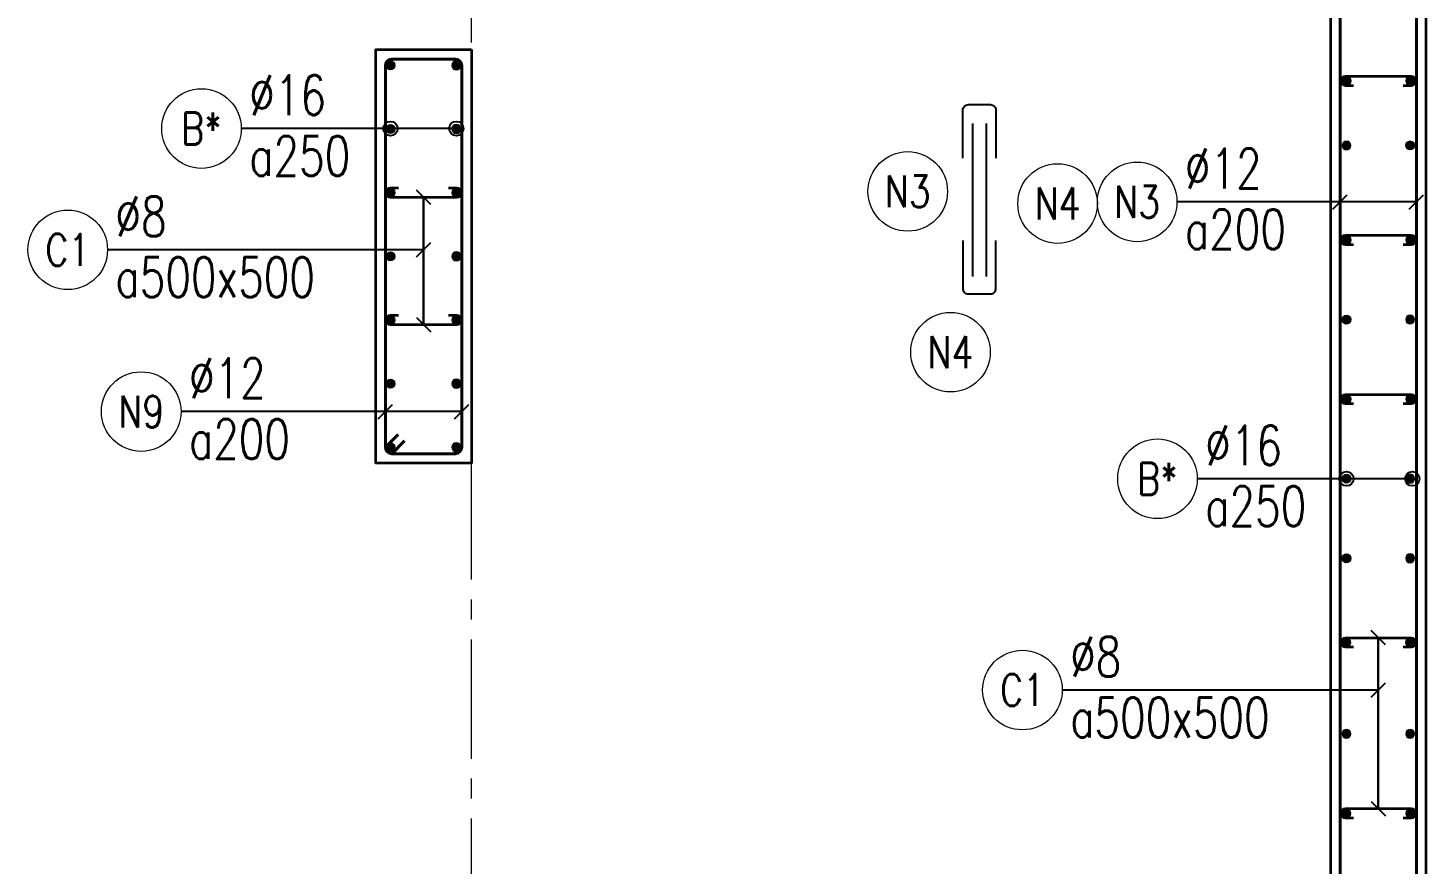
# Model space of a CAD drawing. Header units: millimetres. Extents: x 738475 to 1279438, y -34239 to 156422.
# Drawn here: x 1065669 to 1070062, y 129174 to 131800 of the extents above; entities that cross this region are included whole.
import ezdxf
from ezdxf.enums import TextEntityAlignment as Align

# ---------------------------------------------------------------- set-up
doc = ezdxf.new("R2010")
doc.units = ezdxf.units.MM
doc.header["$MEASUREMENT"] = 0
for name, pattern in [('HIDDEN', [9.525, 6.35, -3.175]), ('HIDDEN2', [4.7625, 3.175, -1.5875]), ('HT_Grid$0$CENTER2', [1.125, 0.75, -0.125, 0.125, -0.125])]:
    doc.linetypes.add(name, pattern=pattern)
doc.layers.get('0').update_dxf_attribs({"lineweight": 20})
doc.layers.add('Hidden', color=9, linetype='HIDDEN')
doc.layers.add('Ligature', color=1, linetype='Continuous')
for name, color, linetype, lineweight in [('HT_Grid$0$NDC_S_AXIS', 5, 'HT_Grid$0$CENTER2', 13), ('KC-LEADER', 153, 'Continuous', 18), ('KC-THEP', 6, 'Continuous', 40), ('NDC_S_DIM', 1, 'Continuous', 15), ('NDC_S_HIDDEN', 8, 'HIDDEN2', 13), ('NDC_S_LEADER', 1, 'Continuous', 15), ('NDC_S_REBAR', 4, 'Continuous', 35), ('NDC_S_STIRRUP', 4, 'Continuous', 40), ('NDC_S_VN TEXT', 7, 'Continuous', 20), ('NDC_S_WALL', 6, 'Continuous', 35)]:
    doc.layers.add(name, color=color, linetype=linetype, lineweight=lineweight)
doc.styles.add('NDC_DIM', font='', dxfattribs={"width": 0.75})
doc.styles.add('NDC_EN TXT', font='romans.shx', dxfattribs={"width": 0.8})
doc.styles.get('NDC_DIM').set_extended_font_data('Dotum')
doc.dimstyles.new('NDC_dim_30', dxfattribs={"dimscale": 30, "dimtxt": 2.5, "dimasz": 1.5, "dimexe": 1.5, "dimexo": 2.5, "dimgap": 1, "dimtad": 1, "dimdec": 0, "dimzin": 0, "dimdsep": 46, "dimtxsty": 'NDC_DIM', "dimblk": 'DIMMARK', "dimcen": 0.09, "dimdle": 1.2, "dimclrd": 1, "dimclre": 1, "dimclrt": 3, "dimadec": 0, "dimazin": 0, "dimtfac": 1, "dimtdec": 0, "dimtix": 1, "dimtofl": 0, "dimtmove": 0, "dimatfit": 3, "dimfxl": 6, "dimfxlon": 1, "dimtolj": 1, "dimtzin": 0, "dimarcsym": 0})

# ---------------------------------------------------------------- blocks, each defined once
blk = doc.blocks.new('THEP')
at = {"layer": 'KC-LEADER', "color": 6}
blk.add_circle((0, 0), 14, dxfattribs=at)
at = {"layer": 'KC-THEP'}
for p, q in [((-14, 0), (14, 0)), ((9.9, 9.9), (-9.9, -9.9)), ((-9.9, 9.9), (9.9, -9.9)), ((0, 14), (0, -14))]:
    blk.add_line(p, q, dxfattribs=at)
blk = doc.blocks.new('DIMMARK')
at = {"layer": 'NDC_S_DIM', "color": 1}
blk.add_line((-1.5, 0), (1, 0), dxfattribs=at)
at = {"layer": 'NDC_S_DIM', "color": 2, "const_width": 0.1}
blk.add_lwpolyline([(-0.424, -0.424), (0.424, 0.424)], dxfattribs=at)
blk = doc.blocks.new('*U11')
blk.add_circle((-2.5, 0), 2.5)
at = {"layer": 'NDC_S_VN TEXT', "color": 3, "style": 'NDC_EN TXT', "width": 0.75}
for tag, p in [('DK1', (0.5, 0.846)), ('KC1', (0.5, -2.973))]:
    blk.add_attdef(tag, p, '', height=2.5, dxfattribs=at)
at = {"layer": 'NDC_S_VN TEXT', "color": 7, "style": 'NDC_EN TXT', "width": 0.8}
blk.add_attdef('SH2', text='', height=2, dxfattribs=at).set_placement((-2.5, 0), align=Align.MIDDLE)
blk = doc.blocks.new('A$C7BC65A55')
at = {"layer": 'Ligature'}
for p, q in [((-15.2, 372, 0), (-15.2, 38.5, 0)), ((15.2, 372, 0), (15.2, 38.5, 0))]:
    blk.add_line(p, q, dxfattribs=at)
for points in [[(-36.2, 296.5), (-36.2, 400.9, -0.414214), (-24, 413.1), (24, 413.1, -0.414214), (36.2, 400.9), (36.2, 296.5)], [(-36.2, 116.5), (-36.2, 12.2, 0.414214), (-24, 0), (24, 0, 0.414214), (36.2, 12.2), (36.2, 116.5)]]:
    blk.add_lwpolyline(points, format="xyb", dxfattribs=at)
blk = doc.blocks.new('*U12')
blk.add_circle((-2.5, 0), 2.5)
at = {"layer": 'NDC_S_VN TEXT', "color": 3, "style": 'NDC_EN TXT', "width": 0.75}
for tag, p in [('DK1', (0.5, 0.846)), ('KC1', (0.5, -2.973))]:
    blk.add_attdef(tag, p, '', height=2.5, dxfattribs=at)
at = {"layer": 'NDC_S_VN TEXT', "color": 7, "style": 'NDC_EN TXT', "width": 0.8}
blk.add_attdef('SH2', text='', height=2, dxfattribs=at).set_placement((-2.5, 0), align=Align.MIDDLE)
blk = doc.blocks.new('*U1075')
at = {"layer": 'KC-THEP', "rotation": 189.6685644363809}
blk.add_blockref('THEP', (-103.5, 0), dxfattribs=at)
at = {"layer": 'KC-THEP', "xscale": -1, "rotation": 170.331435563619}
blk.add_blockref('THEP', (103.5, 0), dxfattribs=at)
blk = doc.blocks.new('*U1082')
at = {"layer": 'NDC_S_HIDDEN', "color": 0, "linetype": 'ByBlock', "lineweight": -2, "transparency": 16777216}
for p in [(0, 1200), (0, 1000), (0, 800), (0, 600), (0, 400), (0, 200), (0, 0)]:
    blk.add_blockref('*U1075', p, dxfattribs=at)

msp = doc.modelspace()

# ---------------------------------------------------------------- linework, layer by layer
for centre in [(1068433.506, 131286.804), (1068904.475, 131248.644), (1068567.954, 130781.801)]:
    msp.add_circle(centre, 125)
at = {"layer": 'HT_Grid$0$NDC_S_AXIS', "ltscale": 500}
msp.add_line((1067062.232, 125004.515), (1067062.232, 137159.595), dxfattribs=at)
at = {"layer": 'NDC_S_REBAR'}
for points in [[(1069833.798, 131618.997), (1069808.798, 131618.997, -1), (1069808.798, 131648.997), (1070015.822, 131648.997, -1), (1070015.822, 131618.997), (1069990.822, 131618.997)], [(1066990.155, 131297.751), (1067015.155, 131297.751, -1), (1067015.155, 131267.751), (1066808.131, 131267.751, -1), (1066808.131, 131297.751), (1066833.131, 131297.751)], [(1069833.798, 131118.997), (1069808.798, 131118.997, -1), (1069808.798, 131148.997), (1070015.822, 131148.997, -1), (1070015.822, 131118.997), (1069990.822, 131118.997)], [(1066990.155, 130897.751), (1067015.155, 130897.751, -1), (1067015.155, 130867.751), (1066808.131, 130867.751, -1), (1066808.131, 130897.751), (1066833.131, 130897.751)], [(1069833.798, 130618.997), (1069808.798, 130618.997, -1), (1069808.798, 130648.997), (1070015.822, 130648.997, -1), (1070015.822, 130618.997), (1069990.822, 130618.997)], [(1069833.798, 129854.615), (1069808.798, 129854.615, -1), (1069808.798, 129884.615), (1070015.822, 129884.615, -1), (1070015.822, 129854.615), (1069990.822, 129854.615)], [(1069833.77, 129317.751), (1069808.77, 129317.751, -1), (1069808.77, 129347.751), (1070015.794, 129347.751, -1), (1070015.794, 129317.751), (1069990.794, 129317.751)]]:
    msp.add_lwpolyline(points, format="xyb", dxfattribs=at)
at = {"layer": 'NDC_S_STIRRUP'}
for points in [[(1069992.232, 126472.751), (1070032.232, 126432.751, -0.41421356), (1070012.232, 126412.751), (1069812.232, 126412.751, -0.41421356), (1069792.232, 126432.751), (1069792.232, 135532.751, -0.41421356), (1069812.232, 135552.751), (1070012.232, 135552.751, -0.41421356), (1070032.232, 135532.751), (1070032.232, 126432.751, -0.41421356), (1070012.232, 126412.751), (1069972.232, 126452.751)], [(1066832.232, 130522.751), (1066792.232, 130482.751, 0.41421356), (1066812.232, 130462.751), (1067012.232, 130462.751, 0.41421356), (1067032.232, 130482.751), (1067032.232, 131682.751, 0.41421356), (1067012.232, 131702.751), (1066812.232, 131702.751, 0.41421356), (1066792.232, 131682.751), (1066792.232, 130482.751, 0.41421356), (1066812.232, 130462.751), (1066852.232, 130502.751)]]:
    msp.add_lwpolyline(points, format="xyb", dxfattribs=at)
at = {"layer": 'NDC_S_WALL'}
msp.add_lwpolyline([(1069762.232, 133782.751), (1069762.232, 128382.751), (1067062.232, 128382.751), (1067062.232, 129032.751), (1066762.232, 129032.751), (1066762.232, 128382.751), (1065812.232, 128382.751), (1065812.232, 126382.751), (1068737.232, 126382.751), (1068737.232, 126882.751), (1066112.232, 126882.751), (1066112.232, 128182.751), (1069762.232, 128182.751), (1069762.232, 126882.751), (1069537.232, 126882.751), (1069537.232, 126382.751), (1070062.232, 126382.751), (1070062.232, 132732.751)], dxfattribs=at)
msp.add_lwpolyline([(1067062.232, 131732.751), (1067062.232, 130432.751), (1066762.232, 130432.751), (1066762.232, 131732.751)], close=True, dxfattribs=at)

# ---------------------------------------------------------------- block references
at = {"layer": 'Hidden', "xscale": 1.44, "yscale": 1.44, "zscale": 1.44}
msp.add_blockref('A$C7BC65A55', (1068658.586, 130964.523, 0.03), dxfattribs=at)
at = {"layer": 'KC-THEP', "rotation": 189.6685644363809}
for p in [(1069812.26, 131633.997), (1070012.232, 131431.204), (1069812.26, 131133.997), (1069812.26, 130883.997), (1069812.26, 130633.997), (1069812.26, 130383.997), (1069812.26, 130133.997), (1070012.232, 129869.915)]:
    msp.add_blockref('THEP', p, dxfattribs=at)
at = {"layer": 'KC-THEP', "xscale": -1, "rotation": 350.3314355636191}
for p in [(1070012.232, 131634.297), (1069812.26, 131430.904), (1070012.232, 131134.297), (1070012.232, 130884.297), (1070012.232, 130634.297), (1070012.232, 130384.297), (1070012.232, 130134.297), (1069812.26, 129869.615), (1069812.232, 129582.751), (1070012.232, 129582.751), (1069812.232, 129332.751), (1070012.232, 129332.751)]:
    msp.add_blockref('THEP', p, dxfattribs=at)
at = {"layer": 'NDC_S_HIDDEN'}
msp.add_blockref('*U1082', (1066911.643, 130482.751), dxfattribs=at)
at = {"layer": 'NDC_S_VN TEXT', "xscale": 50, "yscale": 50, "zscale": 50}
for name, p, values in [('*U11', (1066339.184, 131484.244), {'SH2': 'B*', 'DK1': '%%C16', 'KC1': 'a250'}), ('*U11', (1069279.418, 131253.812), {'SH2': 'N3', 'DK1': '%%C12', 'KC1': 'a200'}), ('*U12', (1065918.919, 131103.389), {'SH2': 'C1', 'DK1': '%%c8', 'KC1': 'a500x500'}), ('*U11', (1066149.845, 130595.068), {'SH2': 'N9', 'DK1': '%%C12', 'KC1': 'a200'}), ('*U11', (1069343.314, 130383.997), {'SH2': 'B*', 'DK1': '%%C16', 'KC1': 'a250'}), ('*U12', (1068918.969, 129720.253), {'SH2': 'C1', 'DK1': '%%c8', 'KC1': 'a500x500'})]:
    msp.add_blockref(name, p, dxfattribs=at).add_auto_attribs(values)

# ---------------------------------------------------------------- texts
at = {"layer": 'NDC_S_VN TEXT', "color": 7, "style": 'NDC_EN TXT', "width": 0.8}
for tag, p in [('N3', (1068433.506, 131286.804)), ('N4', (1068904.475, 131248.644)), ('N4', (1068567.954, 130781.801))]:
    msp.add_attdef(tag, text='3', height=100, dxfattribs=at).set_placement(p, align=Align.MIDDLE)

# ---------------------------------------------------------------- leaders
at = {"layer": 'NDC_S_LEADER'}
for points, override in [([(1067015.155, 131484.244), (1066339.184, 131484.244)], {"dimtad": 0, "dimldrblk": 'Origin'}), ([(1066808.131, 131484.244), (1066339.184, 131484.244)], {"dimtad": 0, "dimldrblk": 'Origin'}), ([(1066912.232, 131267.751), (1066911.643, 130867.751)], {"dimtad": 0, "dimldrblk": 'Oblique'}), ([(1070032.232, 131253.631), (1069279.418, 131253.631)], {"dimtad": 0, "dimldrblk": 'Oblique'}), ([(1069792.232, 131253.631), (1069279.418, 131253.631)], {"dimtad": 0, "dimldrblk": 'Oblique'}), ([(1066912.232, 130867.751), (1066912.232, 131267.751)], {"dimtad": 0, "dimldrblk": 'Oblique'}), ([(1066912.232, 131103.388), (1065918.919, 131103.388)], {"dimtad": 0, "dimldrblk": 'Oblique'}), ([(1067032.232, 130594.887), (1066149.844, 130594.887)], {"dimtad": 0, "dimldrblk": 'Oblique'}), ([(1066792.232, 130594.887), (1066149.844, 130594.887)], {"dimtad": 0, "dimldrblk": 'Oblique'}), ([(1070019.285, 130383.997), (1069343.314, 130383.997)], {"dimtad": 0, "dimldrblk": 'Origin'}), ([(1069812.26, 130383.997), (1069343.314, 130383.997)], {"dimtad": 0, "dimldrblk": 'Origin'}), ([(1069912.282, 129884.615), (1069912.282, 129347.751)], {"dimtad": 0, "dimldrblk": 'Oblique'}), ([(1069912.282, 129347.751), (1069912.282, 129884.615)], {"dimtad": 0, "dimldrblk": 'Oblique'}), ([(1069912.282, 129720.252), (1068918.969, 129720.252)], {"dimtad": 0, "dimldrblk": 'Oblique'})]:
    msp.add_leader(points, dimstyle='NDC_dim_30', override=override, dxfattribs=at)

doc.saveas('drawing.dxf')
